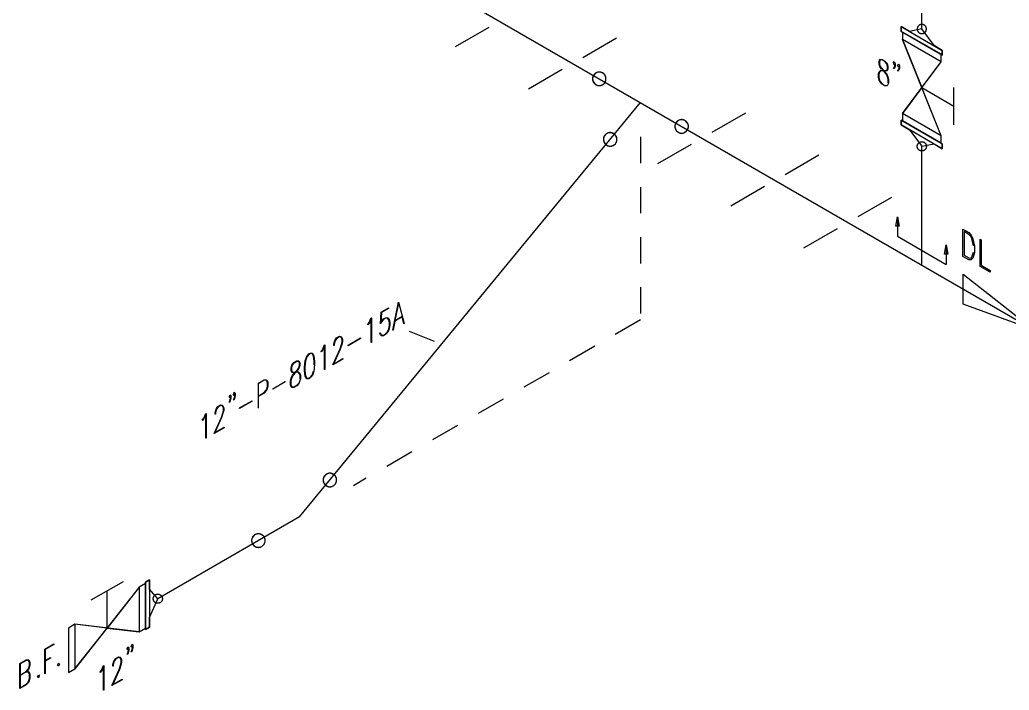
# Model space of a CAD drawing. Extents: x 0 to 17.2, y 0.1 to 11.3.
# Drawn here: x 3.322 to 7.477, y 5.366 to 8.18 of the extents above; entities that cross this region are included whole.
import ezdxf

# ---------------------------------------------------------------- set-up
doc = ezdxf.new("R2010")
doc.units = 0
doc.linetypes.add('1', pattern=[0.165419, 0.11028, -0.05514])
doc.linetypes.add('2', pattern=[0.182485, 0.121657, -0.060828])
doc.layers.get('0').update_dxf_attribs({"linetype": 'CONTINUOUS'})
for name, color, linetype in [('3', 1, 'CONTINUOUS'), ('COMP', 1, 'CONTINUOUS'), ('DL', 20, 'CONTINUOUS'), ('FITTINGS', 4, 'CONTINUOUS'), ('FLOW', 1, 'CONTINUOUS'), ('PIPE', 7, 'CONTINUOUS'), ('PIPE-ANNO', 150, 'CONTINUOUS'), ('TEXT', 7, 'CONTINUOUS'), ('UNAS.PIPE', 251, 'CONTINUOUS'), ('Welds', 7, 'CONTINUOUS')]:
    doc.layers.add(name, color=color, linetype=linetype)

msp = doc.modelspace()

# ---------------------------------------------------------------- linework, layer by layer
for points in [[(7.3319, 7.202), (7.325, 7.1789), (7.3178, 7.1719), (7.3073, 7.1724), (7.2826, 7.1867), (7.2826, 7.3016), (7.3073, 7.2873), (7.3178, 7.2757), (7.325, 7.2604), (7.3319, 7.2293), (7.3319, 7.202)], [(7.3269, 7.2317), (7.3236, 7.2494), (7.3202, 7.2618), (7.3171, 7.2686), (7.3071, 7.2796), (7.2875, 7.2909), (7.2875, 7.1916), (7.3071, 7.1803), (7.3171, 7.1798), (7.3202, 7.1831), (7.3236, 7.1915), (7.3269, 7.2053)], [(7.3974, 7.1204), (7.3548, 7.145), (7.3548, 7.2598), (7.3598, 7.257), (7.3598, 7.1499), (7.3974, 7.1282), (7.3974, 7.1204)]]:
    msp.add_lwpolyline(points)
at = {"layer": '3'}
for points in [[(7.1198, 7.6658), (7.121, 7.6651), (7.1221, 7.6643), (7.1231, 7.6634), (7.1241, 7.6625), (7.125, 7.6615), (7.1258, 7.6604), (7.1266, 7.6593), (7.1272, 7.6581), (7.1278, 7.6569), (7.1283, 7.6557), (7.1288, 7.6544), (7.1291, 7.6531), (7.1293, 7.6517), (7.1295, 7.6504), (7.1295, 7.649), (7.1295, 7.6477), (7.1293, 7.6463), (7.1291, 7.645), (7.1288, 7.6437), (7.1283, 7.6424), (7.1278, 7.6411), (7.1272, 7.6399), (7.1266, 7.6387), (7.1258, 7.6376), (7.125, 7.6366), (7.1241, 7.6356), (7.1231, 7.6346), (7.1221, 7.6337), (7.121, 7.6329), (7.1198, 7.6322), (7.1186, 7.6316), (7.1174, 7.631), (7.1161, 7.6306), (7.1148, 7.6302), (7.1135, 7.6299), (7.1121, 7.6297), (7.1108, 7.6296), (7.1094, 7.6296), (7.1081, 7.6297), (7.1067, 7.6299), (7.1054, 7.6302), (7.1041, 7.6306), (7.1028, 7.631), (7.1004, 7.6322), (7.1004, 7.6322), (7.0993, 7.6329), (7.0982, 7.6337), (7.0971, 7.6346), (7.0962, 7.6356), (7.0953, 7.6366), (7.0944, 7.6376), (7.0937, 7.6387), (7.093, 7.6399), (7.0924, 7.6411), (7.0919, 7.6424), (7.0915, 7.6437), (7.0911, 7.645), (7.0909, 7.6463), (7.0908, 7.6477), (7.0907, 7.649), (7.0908, 7.6504), (7.0909, 7.6517), (7.0911, 7.6531), (7.0915, 7.6544), (7.0919, 7.6557), (7.0924, 7.6569), (7.093, 7.6581), (7.0937, 7.6593), (7.0944, 7.6604), (7.0953, 7.6615), (7.0962, 7.6625), (7.0971, 7.6634), (7.0982, 7.6643), (7.0993, 7.6651), (7.1004, 7.6658), (7.1016, 7.6665), (7.1028, 7.667), (7.1041, 7.6675), (7.1054, 7.6678), (7.1067, 7.6681), (7.1081, 7.6683), (7.1094, 7.6684), (7.1108, 7.6684), (7.1121, 7.6683), (7.1135, 7.6681), (7.1148, 7.6678), (7.1161, 7.6675), (7.1174, 7.667), (7.1198, 7.6658)], [(3.8819, 5.7502), (3.8819, 5.7515), (3.8821, 5.7529), (3.8823, 5.7542), (3.8826, 5.7555), (3.8831, 5.7568), (3.8836, 5.7581), (3.8842, 5.7593), (3.8848, 5.7605), (3.8856, 5.7616), (3.8864, 5.7627), (3.8873, 5.7637), (3.8883, 5.7646), (3.8893, 5.7655), (3.8904, 5.7663), (3.8916, 5.767), (3.8928, 5.7676), (3.894, 5.7682), (3.8953, 5.7686), (3.8966, 5.769), (3.8979, 5.7693), (3.8993, 5.7695), (3.9006, 5.7696), (3.902, 5.7696), (3.9033, 5.7695), (3.9046, 5.7693), (3.906, 5.769), (3.9073, 5.7686), (3.9085, 5.7682), (3.9098, 5.7676), (3.911, 5.767), (3.9121, 5.7663), (3.9132, 5.7655), (3.9143, 5.7646), (3.9152, 5.7637), (3.9161, 5.7627), (3.917, 5.7616), (3.9177, 5.7605), (3.9184, 5.7593), (3.919, 5.7581), (3.9195, 5.7568), (3.9199, 5.7555), (3.9203, 5.7542), (3.9205, 5.7529), (3.9207, 5.7502), (3.9207, 5.7502), (3.9206, 5.7488), (3.9205, 5.7475), (3.9203, 5.7462), (3.9199, 5.7448), (3.9195, 5.7436), (3.919, 5.7423), (3.9184, 5.7411), (3.9177, 5.7399), (3.917, 5.7388), (3.9161, 5.7377), (3.9152, 5.7367), (3.9143, 5.7358), (3.9132, 5.7349), (3.9121, 5.7341), (3.911, 5.7334), (3.9098, 5.7327), (3.9085, 5.7322), (3.9073, 5.7317), (3.906, 5.7314), (3.9046, 5.7311), (3.9033, 5.7309), (3.902, 5.7308), (3.9006, 5.7308), (3.8993, 5.7309), (3.8979, 5.7311), (3.8966, 5.7314), (3.8953, 5.7317), (3.894, 5.7322), (3.8928, 5.7327), (3.8916, 5.7334), (3.8904, 5.7341), (3.8893, 5.7349), (3.8883, 5.7358), (3.8873, 5.7367), (3.8864, 5.7377), (3.8856, 5.7388), (3.8848, 5.7399), (3.8842, 5.7411), (3.8836, 5.7423), (3.8831, 5.7436), (3.8826, 5.7448), (3.8823, 5.7462), (3.8821, 5.7475), (3.8819, 5.7502)]]:
    msp.add_lwpolyline(points, dxfattribs=at)
at = {"layer": 'COMP'}
for points in [[(7.1101, 7.649), (7.1618, 7.659), (7.1963, 7.6391), (7.1963, 7.659), (7.0239, 7.7585), (7.0239, 7.7386), (7.0584, 7.7187), (7.1101, 7.649)], [(7.0239, 7.7585), (7.1963, 7.659), (7.1963, 7.6391), (7.0239, 7.7386), (7.0239, 7.7585)], [(7.0584, 7.7187), (7.1101, 7.649), (7.1618, 7.659)], [(3.9013, 5.7502), (3.8668, 5.79), (3.8668, 5.8298), (3.8496, 5.8199), (3.8496, 5.6208), (3.8668, 5.6307), (3.8668, 5.6706), (3.9013, 5.7502)], [(3.8496, 5.6208), (3.8496, 5.8199), (3.8668, 5.8298), (3.8668, 5.6307), (3.8496, 5.6208)], [(3.8668, 5.6706), (3.9013, 5.7502), (3.8668, 5.79)]]:
    msp.add_lwpolyline(points, dxfattribs=at)
at = {"layer": 'DL'}
for points in [[(7.015, 7.3137), (7.001, 7.3137), (7.008, 7.3535), (7.015, 7.3137)], [(7.008, 7.3535), (7.008, 7.2713)], [(7.008, 7.2713), (7.2122, 7.1534)], [(7.2192, 7.1958), (7.2052, 7.1958), (7.2122, 7.2356), (7.2192, 7.1958)], [(7.2122, 7.2356), (7.2122, 7.1534)]]:
    msp.add_lwpolyline(points, dxfattribs=at)
at = {"layer": 'FITTINGS'}
for points in [[(5.1516, 8.0677), (5.293, 8.1493)], [(5.686, 8.0224), (5.8274, 8.104)], [(5.458, 7.8908), (5.5994, 7.9724)], [(6.2301, 7.7083), (6.3715, 7.7899)], [(6.0021, 7.5766), (6.1435, 7.6583)], [(6.5365, 7.5314), (6.6779, 7.613)], [(6.3085, 7.3997), (6.4499, 7.4813)], [(6.8429, 7.3545), (6.9843, 7.4361)], [(6.6149, 7.2228), (6.7563, 7.3044)], [(3.7553, 5.8214), (3.6207, 5.7436)], [(3.5265, 5.4405), (3.5534, 5.4561), (3.688, 5.6271), (3.8226, 5.6115), (3.8496, 5.6271), (3.8496, 5.8136), (3.8226, 5.798), (3.688, 5.6271), (3.5534, 5.6426), (3.5265, 5.6271), (3.5265, 5.4405)], [(3.8226, 5.798), (3.5534, 5.4561)], [(3.688, 5.6271), (3.688, 5.7825)], [(3.8226, 5.798), (3.8226, 5.6115)], [(3.8496, 5.8136), (3.8496, 5.6271)], [(3.5265, 5.6271), (3.5265, 5.4405)], [(3.5534, 5.6426), (3.5534, 5.4561)], [(3.8226, 5.6115), (3.5534, 5.6426)]]:
    msp.add_lwpolyline(points, dxfattribs=at)
at = {"layer": 'FLOW'}
msp.add_lwpolyline([(7.2845, 7.113), (7.583, 6.8772), (7.2845, 6.9859), (7.2845, 6.9859), (7.2845, 7.113)], dxfattribs=at)
at = {"layer": 'PIPE'}
for points in [[(9.3656, 5.848), (3.7282, 9.1027)], [(4.4969, 6.094), (5.9283, 7.8325)], [(7.1101, 7.1502), (7.1101, 7.649)], [(4.4969, 6.094), (3.9013, 5.7502)]]:
    msp.add_lwpolyline(points, dxfattribs=at)
at = {"layer": 'PIPE-ANNO', "linetype": '1'}
msp.add_lwpolyline([(5.9283, 7.6884), (5.9283, 6.9205)], dxfattribs=at)
at = {"layer": 'PIPE-ANNO', "linetype": '2'}
msp.add_lwpolyline([(5.9283, 6.9205), (4.723, 6.2246)], dxfattribs=at)
at = {"layer": 'TEXT'}
for points in [[(6.9405, 7.9746), (6.9344, 7.9833), (6.9313, 7.9953), (6.9313, 8.0056), (6.9344, 8.0142), (6.9436, 8.014), (6.9554, 8.0071), (6.9646, 7.9968), (6.9677, 7.9846), (6.9677, 7.9743), (6.9646, 7.9658), (6.9585, 7.9642), (6.9523, 7.9653), (6.9526, 7.9649), (6.9615, 7.9548), (6.9676, 7.9412), (6.9706, 7.9293), (6.9706, 7.9142), (6.9645, 7.9024), (6.9554, 7.9028), (6.9436, 7.9096), (6.9346, 7.9197), (6.9314, 7.9267), (6.9284, 7.9386), (6.9284, 7.9537), (6.9314, 7.9622), (6.9375, 7.9686), (6.9468, 7.9684)], [(6.9495, 7.968), (6.958, 7.9667), (6.9636, 7.968), (6.9664, 7.9756), (6.9664, 7.9848), (6.9636, 7.9955), (6.9552, 8.005), (6.9438, 8.0116), (6.9354, 8.0118), (6.9326, 8.0043), (6.9326, 7.9951), (6.9354, 7.9843), (6.941, 7.9765), (6.9495, 7.968)], [(6.9947, 7.9915), (6.9908, 8.0002), (6.9947, 8.0044), (6.9982, 7.9963), (6.9982, 7.9859), (6.9952, 7.9775), (6.9922, 7.9742), (6.9912, 7.9765), (6.994, 7.9795), (6.9969, 7.9872), (6.9969, 7.994)], [(7.0144, 7.9839), (7.0122, 7.9814), (7.0083, 7.9901), (7.0122, 7.9943), (7.0158, 7.9862), (7.0158, 7.9757), (7.0128, 7.9674), (7.0097, 7.9641), (7.0088, 7.9663), (7.0116, 7.9694), (7.0144, 7.9771), (7.0144, 7.9839)], [(6.9693, 7.9155), (6.9693, 7.9295), (6.9665, 7.9405), (6.9609, 7.9532), (6.9523, 7.9629), (6.9495, 7.9658), (6.9468, 7.9661), (6.9382, 7.9663), (6.9325, 7.9601), (6.9297, 7.9524), (6.9297, 7.9383), (6.9325, 7.9274), (6.9352, 7.9212), (6.9438, 7.9116), (6.9552, 7.905), (6.9637, 7.9048)], [(4.9359, 6.9057), (4.9348, 6.9043), (4.9271, 6.9331), (4.8969, 6.9157), (4.8892, 6.8779), (4.888, 6.878), (4.9116, 6.9945), (4.9125, 6.995), (4.9359, 6.9057)], [(4.912, 6.9906), (4.8974, 6.9182), (4.9266, 6.9351)], [(4.8353, 6.8671), (4.8382, 6.8592), (4.8409, 6.8562), (4.8494, 6.8564), (4.858, 6.8614), (4.8665, 6.871), (4.8721, 6.8836), (4.875, 6.8994), (4.875, 6.9088), (4.8721, 6.9214), (4.8665, 6.9275), (4.858, 6.9273), (4.8494, 6.9223), (4.8409, 6.9127), (4.8368, 6.9033), (4.84, 6.9532), (4.8698, 6.9704), (4.8698, 6.9681), (4.8411, 6.9516), (4.8385, 6.9105), (4.8402, 6.9143), (4.8492, 6.9244), (4.8582, 6.9296), (4.8672, 6.9298), (4.8733, 6.9232), (4.8763, 6.9099), (4.8763, 6.8998), (4.8733, 6.8831), (4.8672, 6.8694), (4.8582, 6.8593), (4.8492, 6.8542), (4.8402, 6.8539), (4.8371, 6.8572), (4.8341, 6.8654), (4.8353, 6.8671)], [(4.799, 6.8261), (4.7976, 6.8253), (4.7976, 6.925), (4.79, 6.9076), (4.7841, 6.8994), (4.7834, 6.9009), (4.7892, 6.9091), (4.7981, 6.929), (4.799, 6.9295), (4.799, 6.8261)], [(4.6022, 6.7125), (4.6009, 6.7117), (4.6009, 6.8114), (4.5932, 6.794), (4.5873, 6.7858), (4.5866, 6.7873), (4.5924, 6.7955), (4.6013, 6.8154), (4.6022, 6.8159), (4.6022, 6.7125)], [(4.6402, 6.8124), (4.6402, 6.8175), (4.6432, 6.8294), (4.6463, 6.8363), (4.6524, 6.8449), (4.6644, 6.8518), (4.6705, 6.8503), (4.6736, 6.847), (4.6766, 6.8385), (4.6766, 6.8282), (4.6736, 6.8165), (4.6677, 6.7983), (4.6395, 6.7352), (4.6788, 6.7579), (4.6788, 6.7558), (4.6364, 6.7313), (4.6667, 6.7991), (4.6724, 6.8169), (4.6753, 6.828), (4.6753, 6.8372), (4.6724, 6.8449), (4.6697, 6.8479), (4.6641, 6.8494), (4.6527, 6.8428), (4.6471, 6.8349), (4.6444, 6.8287), (4.6415, 6.8177), (4.6415, 6.8131), (4.6402, 6.8124)], [(4.7006, 6.8143), (4.7532, 6.8446), (4.7532, 6.8424), (4.7006, 6.812), (4.7006, 6.8143)], [(4.5571, 6.7056), (4.551, 6.6869), (4.5419, 6.6767), (4.5359, 6.6733), (4.5268, 6.6729), (4.5207, 6.6845), (4.5178, 6.7074), (4.5178, 6.7224), (4.5207, 6.7487), (4.5268, 6.7673), (4.5359, 6.7776), (4.5419, 6.7811), (4.551, 6.7813), (4.5571, 6.7697), (4.56, 6.7468), (4.56, 6.7318), (4.5571, 6.7056)], [(4.5587, 6.7314), (4.5587, 6.7457), (4.5558, 6.7681), (4.5502, 6.7789), (4.5417, 6.7787), (4.5361, 6.7755), (4.5276, 6.7659), (4.522, 6.7486), (4.5191, 6.7228), (4.5191, 6.7086), (4.522, 6.6861), (4.5276, 6.6753), (4.5361, 6.6755), (4.5417, 6.6788), (4.5502, 6.6883), (4.5558, 6.7056)], [(4.4701, 6.6985), (4.464, 6.7001), (4.461, 6.7086), (4.461, 6.7189), (4.464, 6.7311), (4.4732, 6.7414), (4.4851, 6.7483), (4.4943, 6.7485), (4.4974, 6.7399), (4.4974, 6.7296), (4.4943, 6.7176), (4.4882, 6.7089), (4.4819, 6.7028), (4.4822, 6.7028), (4.4912, 6.7029), (4.4973, 6.6965), (4.5003, 6.688), (4.5003, 6.6729), (4.4942, 6.6541), (4.4851, 6.6439), (4.4732, 6.6371), (4.4642, 6.6368), (4.461, 6.6401), (4.458, 6.6485), (4.458, 6.6636), (4.461, 6.6756), (4.4671, 6.6891), (4.4764, 6.6996)], [(4.4791, 6.7023), (4.4877, 6.7108), (4.4932, 6.7186), (4.496, 6.7294), (4.496, 6.7386), (4.4932, 6.7461), (4.4849, 6.7459), (4.4734, 6.7393), (4.465, 6.7298), (4.4623, 6.7191), (4.4623, 6.7099), (4.465, 6.7023), (4.4706, 6.701), (4.4791, 6.7023)], [(4.499, 6.6727), (4.499, 6.6867), (4.4961, 6.6944), (4.4905, 6.7007), (4.4819, 6.7004), (4.4791, 6.7001), (4.4764, 6.6972), (4.4678, 6.6876), (4.4622, 6.6748), (4.4594, 6.6639), (4.4594, 6.6498), (4.4622, 6.6421), (4.4649, 6.6391), (4.4734, 6.6393), (4.4849, 6.6459), (4.4933, 6.6555)], [(4.321, 6.6535), (4.348, 6.6691), (4.357, 6.6693), (4.3602, 6.6661), (4.3632, 6.6576), (4.3632, 6.6425), (4.3602, 6.6305), (4.357, 6.6236), (4.348, 6.6134), (4.3223, 6.5985), (4.3223, 6.5509), (4.321, 6.5502)], [(4.3223, 6.6008), (4.3479, 6.6155), (4.3564, 6.6251), (4.3591, 6.6313), (4.3619, 6.6422), (4.3619, 6.6563), (4.3591, 6.664), (4.3564, 6.667), (4.3479, 6.6668), (4.3223, 6.6521), (4.3223, 6.6008)], [(4.3843, 6.6317), (4.4369, 6.662), (4.4369, 6.6598), (4.3843, 6.6295), (4.3843, 6.6317)], [(4.2249, 6.6089), (4.2226, 6.6038), (4.2188, 6.608), (4.2226, 6.6166), (4.2262, 6.6127), (4.2262, 6.6023), (4.2232, 6.5904), (4.2202, 6.5836), (4.2192, 6.5848), (4.2221, 6.5911), (4.2249, 6.602), (4.2249, 6.6089)], [(4.2051, 6.5937), (4.2013, 6.5979), (4.2051, 6.6065), (4.2087, 6.6026), (4.2087, 6.5922), (4.2057, 6.5803), (4.2027, 6.5735), (4.2017, 6.5747), (4.2045, 6.581), (4.2073, 6.5919), (4.2073, 6.5988)], [(4.2444, 6.5509), (4.297, 6.5812), (4.297, 6.579), (4.2444, 6.5487), (4.2444, 6.5509)], [(4.1038, 6.4247), (4.1024, 6.424), (4.1024, 6.5236), (4.0948, 6.5062), (4.0889, 6.498), (4.0882, 6.4995), (4.094, 6.5077), (4.1028, 6.5276), (4.1038, 6.5281), (4.1038, 6.4247)], [(4.1418, 6.5246), (4.1418, 6.5298), (4.1447, 6.5417), (4.1478, 6.5485), (4.154, 6.5571), (4.166, 6.564), (4.1721, 6.5625), (4.1751, 6.5592), (4.1782, 6.5508), (4.1782, 6.5404), (4.1751, 6.5287), (4.1692, 6.5106), (4.1411, 6.4474), (4.1804, 6.4701), (4.1804, 6.468), (4.1379, 6.4435), (4.1682, 6.5113), (4.174, 6.5291), (4.1768, 6.5403), (4.1768, 6.5494), (4.174, 6.5571), (4.1712, 6.5601), (4.1656, 6.5616), (4.1543, 6.555), (4.1487, 6.5471), (4.1459, 6.5409), (4.1431, 6.53), (4.1431, 6.5253), (4.1418, 6.5246)], [(3.4506, 5.5012), (3.4279, 5.488), (3.4279, 5.4356), (3.4266, 5.4348), (3.4266, 5.5382), (3.4652, 5.5605), (3.4652, 5.5583), (3.4279, 5.5367), (3.4279, 5.4903), (3.4506, 5.5034), (3.4506, 5.5012)], [(3.776, 5.5358), (3.7721, 5.5401), (3.776, 5.5487), (3.7795, 5.5448), (3.7795, 5.5343), (3.7765, 5.5224), (3.7735, 5.5157), (3.7725, 5.5168), (3.7754, 5.5231), (3.7782, 5.5341), (3.7782, 5.5409)], [(3.7957, 5.5511), (3.7935, 5.546), (3.7897, 5.5502), (3.7935, 5.5588), (3.7971, 5.5549), (3.7971, 5.5444), (3.7941, 5.5326), (3.791, 5.5258), (3.7901, 5.5269), (3.7929, 5.5333), (3.7957, 5.5442), (3.7957, 5.5511)], [(3.3577, 5.4448), (3.3609, 5.4415), (3.3639, 5.433), (3.3639, 5.4179), (3.3609, 5.406), (3.3577, 5.399), (3.3487, 5.3889), (3.3217, 5.3733), (3.3217, 5.4776), (3.3487, 5.4932), (3.3577, 5.4934), (3.3609, 5.4902), (3.3639, 5.4817), (3.3639, 5.4714), (3.3609, 5.4595), (3.3577, 5.4525), (3.3507, 5.4446)], [(3.323, 5.4297), (3.3485, 5.4444), (3.357, 5.4541), (3.3597, 5.4602), (3.3625, 5.4712), (3.3625, 5.4804), (3.3597, 5.4881), (3.357, 5.4911), (3.3485, 5.4909), (3.323, 5.4762), (3.323, 5.4297)], [(3.7126, 5.4667), (3.7126, 5.4719), (3.7156, 5.4838), (3.7187, 5.4907), (3.7248, 5.4992), (3.7368, 5.5062), (3.7429, 5.5047), (3.746, 5.5014), (3.749, 5.4929), (3.749, 5.4826), (3.746, 5.4709), (3.7401, 5.4527), (3.7119, 5.3896), (3.7513, 5.4123), (3.7513, 5.4102), (3.7088, 5.3857), (3.7391, 5.4535), (3.7448, 5.4713), (3.7477, 5.4824), (3.7477, 5.4916), (3.7448, 5.4993), (3.7421, 5.5023), (3.7365, 5.5037), (3.7251, 5.4972), (3.7196, 5.4893), (3.7168, 5.4831), (3.7139, 5.4721), (3.7139, 5.4675), (3.7126, 5.4667)], [(3.4841, 5.4667), (3.4803, 5.4707), (3.4841, 5.4793), (3.4879, 5.4752), (3.4841, 5.4667)], [(3.6746, 5.3669), (3.6733, 5.3661), (3.6733, 5.4658), (3.6656, 5.4484), (3.6597, 5.4401), (3.659, 5.4416), (3.6648, 5.4499), (3.6737, 5.4697), (3.6746, 5.4703), (3.6746, 5.3669)], [(3.323, 5.4274), (3.323, 5.3762), (3.3485, 5.3909), (3.357, 5.4005), (3.3597, 5.4067), (3.3625, 5.4176), (3.3625, 5.4317), (3.3597, 5.4394), (3.357, 5.4424), (3.3485, 5.4422)], [(3.3996, 5.4179), (3.3958, 5.4219), (3.3996, 5.4305), (3.4035, 5.4264), (3.3996, 5.4179)]]:
    msp.add_lwpolyline(points, dxfattribs=at)
at = {"layer": 'UNAS.PIPE'}
for points in [[(7.1101, 8.1415), (7.1101, 8.4795)], [(7.1101, 8.1415), (7.0584, 8.1316), (7.0239, 8.1515), (7.0239, 8.1316), (7.1963, 8.032), (7.1963, 8.0519), (7.1618, 8.0718), (7.1101, 8.1415)], [(7.1963, 8.032), (7.0239, 8.1316), (7.0239, 8.1515), (7.1963, 8.0519), (7.1963, 8.032)], [(7.1295, 8.1415), (7.1295, 8.1429), (7.1293, 8.1442), (7.1291, 8.1456), (7.1288, 8.1469), (7.1283, 8.1482), (7.1278, 8.1494), (7.1272, 8.1506), (7.1266, 8.1518), (7.1258, 8.1529), (7.125, 8.154), (7.1241, 8.155), (7.1231, 8.1559), (7.1221, 8.1568), (7.121, 8.1576), (7.1198, 8.1583), (7.1186, 8.159), (7.1174, 8.1595), (7.1161, 8.16), (7.1148, 8.1604), (7.1135, 8.1606), (7.1121, 8.1608), (7.1108, 8.1609), (7.1094, 8.1609), (7.1081, 8.1608), (7.1067, 8.1606), (7.1054, 8.1604), (7.1041, 8.16), (7.1028, 8.1595), (7.1016, 8.159), (7.1004, 8.1583), (7.0993, 8.1576), (7.0982, 8.1568), (7.0971, 8.1559), (7.0962, 8.155), (7.0953, 8.154), (7.0944, 8.1529), (7.0937, 8.1518), (7.093, 8.1506), (7.0924, 8.1494), (7.0919, 8.1482), (7.0915, 8.1469), (7.0911, 8.1456), (7.0909, 8.1442), (7.0907, 8.1415), (7.0908, 8.1402), (7.0909, 8.1388), (7.0911, 8.1375), (7.0915, 8.1362), (7.0919, 8.1349), (7.0924, 8.1336), (7.093, 8.1324), (7.0937, 8.1312), (7.0944, 8.1301), (7.0953, 8.1291), (7.0962, 8.1281), (7.0971, 8.1271), (7.0982, 8.1262), (7.0993, 8.1254), (7.1004, 8.1247), (7.1016, 8.1241), (7.1028, 8.1235), (7.1041, 8.1231), (7.1054, 8.1227), (7.1067, 8.1224), (7.1081, 8.1222), (7.1094, 8.1221), (7.1108, 8.1221), (7.1121, 8.1222), (7.1135, 8.1224), (7.1148, 8.1227), (7.1161, 8.1231), (7.1174, 8.1235), (7.1186, 8.1241), (7.1198, 8.1247), (7.121, 8.1254), (7.1221, 8.1262), (7.1231, 8.1271), (7.1241, 8.1281), (7.125, 8.1291), (7.1258, 8.1301), (7.1266, 8.1312), (7.1272, 8.1324), (7.1278, 8.1336), (7.1283, 8.1349), (7.1288, 8.1362), (7.1291, 8.1375), (7.1293, 8.1388), (7.1295, 8.1415)], [(7.1295, 8.1415), (7.1295, 8.1429), (7.1293, 8.1442), (7.1291, 8.1456), (7.1288, 8.1469), (7.1283, 8.1482), (7.1278, 8.1494), (7.1272, 8.1506), (7.1266, 8.1518), (7.1258, 8.1529), (7.125, 8.154), (7.1241, 8.155), (7.1231, 8.1559), (7.1221, 8.1568), (7.121, 8.1576), (7.1198, 8.1583), (7.1186, 8.159), (7.1174, 8.1595), (7.1161, 8.16), (7.1148, 8.1604), (7.1135, 8.1606), (7.1121, 8.1608), (7.1108, 8.1609), (7.1094, 8.1609), (7.1081, 8.1608), (7.1067, 8.1606), (7.1054, 8.1604), (7.1041, 8.16), (7.1028, 8.1595), (7.1016, 8.159), (7.1004, 8.1583), (7.0993, 8.1576), (7.0982, 8.1568), (7.0971, 8.1559), (7.0962, 8.155), (7.0953, 8.154), (7.0944, 8.1529), (7.0937, 8.1518), (7.093, 8.1506), (7.0924, 8.1494), (7.0919, 8.1482), (7.0915, 8.1469), (7.0911, 8.1456), (7.0909, 8.1442), (7.0908, 8.1429), (7.0907, 8.1415), (7.0908, 8.1402), (7.0909, 8.1388), (7.0911, 8.1375), (7.0915, 8.1362), (7.0919, 8.1349), (7.0924, 8.1336), (7.093, 8.1324), (7.0937, 8.1312), (7.0944, 8.1301), (7.0953, 8.1291), (7.0962, 8.1281), (7.0971, 8.1271), (7.0982, 8.1262), (7.0993, 8.1254), (7.1004, 8.1247), (7.1016, 8.1241), (7.1028, 8.1235), (7.1041, 8.1231), (7.1054, 8.1227), (7.1067, 8.1224), (7.1081, 8.1222), (7.1094, 8.1221), (7.1108, 8.1221), (7.1121, 8.1222), (7.1135, 8.1224), (7.1148, 8.1227), (7.1161, 8.1231), (7.1174, 8.1235), (7.1186, 8.1241), (7.1198, 8.1247), (7.121, 8.1254), (7.1221, 8.1262), (7.1231, 8.1271), (7.1241, 8.1281), (7.125, 8.1291), (7.1258, 8.1301), (7.1266, 8.1312), (7.1272, 8.1324), (7.1278, 8.1336), (7.1283, 8.1349), (7.1288, 8.1362), (7.1291, 8.1375), (7.1293, 8.1388), (7.1295, 8.1415)], [(7.0293, 8.1284), (7.0293, 8.0973), (7.1101, 7.8953), (7.0293, 7.7865), (7.0293, 7.7554), (7.1909, 7.6621), (7.1909, 7.6932), (7.1101, 7.8953), (7.1909, 8.0041), (7.1909, 8.0352), (7.0293, 8.1284)], [(7.1909, 8.0352), (7.0293, 8.1284)], [(7.1618, 8.0718), (7.1101, 8.1415), (7.0584, 8.1316)], [(7.1909, 8.0041), (7.0293, 8.0973)], [(7.1909, 7.6932), (7.0293, 8.0973)], [(7.0293, 7.7865), (7.1909, 8.0041)], [(7.1101, 7.8953), (7.2447, 7.8176)], [(7.2447, 7.7398), (7.2447, 7.8953)], [(7.1909, 7.6932), (7.0293, 7.7865)], [(7.1909, 7.6621), (7.0293, 7.7554)], [(4.9564, 6.873), (5.0623, 6.8306)]]:
    msp.add_lwpolyline(points, dxfattribs=at)
at = {"layer": 'WELD POINTS'}
for points in [[(5.7695, 7.9571), (5.7677, 7.958), (5.7659, 7.9588), (5.764, 7.9595), (5.7621, 7.9601), (5.7602, 7.9605), (5.7582, 7.9607), (5.7562, 7.9609), (5.7542, 7.9609), (5.7522, 7.9607), (5.7503, 7.9605), (5.7483, 7.9601), (5.7464, 7.9595), (5.7446, 7.9588), (5.7427, 7.958), (5.741, 7.9571), (5.7393, 7.956), (5.7377, 7.9549), (5.7362, 7.9536), (5.7347, 7.9522), (5.7334, 7.9507), (5.7322, 7.9492), (5.7311, 7.9475), (5.7301, 7.9458), (5.7292, 7.944), (5.7285, 7.9422), (5.7279, 7.9403), (5.7274, 7.9383), (5.727, 7.9364), (5.7268, 7.9344), (5.7267, 7.9324), (5.7268, 7.9304), (5.727, 7.9285), (5.7274, 7.9265), (5.7279, 7.9246), (5.7285, 7.9227), (5.7292, 7.9208), (5.7301, 7.9191), (5.7311, 7.9173), (5.7322, 7.9157), (5.7334, 7.9141), (5.7347, 7.9126), (5.7362, 7.9113), (5.7377, 7.91), (5.7393, 7.9088), (5.741, 7.9078), (5.7427, 7.9068), (5.7446, 7.906), (5.7464, 7.9053), (5.7483, 7.9048), (5.7503, 7.9044), (5.7522, 7.9041), (5.7542, 7.904), (5.7562, 7.904), (5.7582, 7.9041), (5.7602, 7.9044), (5.7621, 7.9048), (5.764, 7.9053), (5.7659, 7.906), (5.7677, 7.9068), (5.7695, 7.9078), (5.7712, 7.9088), (5.7728, 7.91), (5.7743, 7.9113), (5.7757, 7.9126), (5.777, 7.9141), (5.7783, 7.9157), (5.7794, 7.9173), (5.7804, 7.9191), (5.7812, 7.9208), (5.782, 7.9227), (5.7826, 7.9246), (5.7831, 7.9265), (5.7834, 7.9285), (5.7836, 7.9304), (5.7837, 7.9324), (5.7836, 7.9344), (5.7834, 7.9364), (5.7831, 7.9383), (5.7826, 7.9403), (5.782, 7.9422), (5.7812, 7.944), (5.7804, 7.9458), (5.7794, 7.9475), (5.7783, 7.9492), (5.777, 7.9507), (5.7757, 7.9522), (5.7743, 7.9536), (5.7728, 7.9549), (5.7695, 7.9571)], [(5.7695, 7.9571), (5.7582, 7.9607), (5.7464, 7.9595), (5.7362, 7.9536), (5.7292, 7.944), (5.7267, 7.9324), (5.7292, 7.9208), (5.7362, 7.9113), (5.7464, 7.9053), (5.7582, 7.9041), (5.7695, 7.9078), (5.7783, 7.9157), (5.7831, 7.9265), (5.7831, 7.9383), (5.7783, 7.9492), (5.7695, 7.9571)], [(6.0767, 7.7468), (6.0758, 7.7451), (6.075, 7.7432), (6.0743, 7.7414), (6.0737, 7.7395), (6.0733, 7.7375), (6.0731, 7.7356), (6.0729, 7.7336), (6.0729, 7.7316), (6.0731, 7.7296), (6.0733, 7.7276), (6.0737, 7.7257), (6.0743, 7.7238), (6.075, 7.7219), (6.0758, 7.7201), (6.0767, 7.7183), (6.0778, 7.7167), (6.0789, 7.715), (6.0802, 7.7135), (6.0816, 7.7121), (6.0831, 7.7108), (6.0846, 7.7095), (6.0863, 7.7084), (6.088, 7.7074), (6.0898, 7.7066), (6.0916, 7.7058), (6.0935, 7.7052), (6.0955, 7.7047), (6.0974, 7.7044), (6.0994, 7.7042), (6.1014, 7.7041), (6.1034, 7.7042), (6.1053, 7.7044), (6.1073, 7.7047), (6.1092, 7.7052), (6.1111, 7.7058), (6.113, 7.7066), (6.1147, 7.7074), (6.1165, 7.7084), (6.1181, 7.7095), (6.1197, 7.7108), (6.1212, 7.7121), (6.1225, 7.7135), (6.1238, 7.715), (6.125, 7.7167), (6.126, 7.7183), (6.127, 7.7201), (6.1278, 7.7219), (6.1285, 7.7238), (6.129, 7.7257), (6.1294, 7.7276), (6.1297, 7.7296), (6.1298, 7.7316), (6.1298, 7.7336), (6.1297, 7.7356), (6.1294, 7.7375), (6.129, 7.7395), (6.1285, 7.7414), (6.1278, 7.7432), (6.127, 7.7451), (6.126, 7.7468), (6.125, 7.7485), (6.1238, 7.7501), (6.1225, 7.7516), (6.1212, 7.7531), (6.1197, 7.7544), (6.1181, 7.7556), (6.1165, 7.7567), (6.1147, 7.7577), (6.113, 7.7586), (6.1111, 7.7593), (6.1092, 7.76), (6.1073, 7.7604), (6.1053, 7.7608), (6.1034, 7.761), (6.1014, 7.7611), (6.0994, 7.761), (6.0974, 7.7608), (6.0955, 7.7604), (6.0935, 7.76), (6.0916, 7.7593), (6.0898, 7.7586), (6.088, 7.7577), (6.0863, 7.7567), (6.0846, 7.7556), (6.0831, 7.7544), (6.0816, 7.7531), (6.0802, 7.7516), (6.0789, 7.7501), (6.0767, 7.7468)], [(6.0767, 7.7468), (6.0731, 7.7356), (6.0743, 7.7238), (6.0802, 7.7135), (6.0898, 7.7066), (6.1014, 7.7041), (6.113, 7.7066), (6.1225, 7.7135), (6.1285, 7.7238), (6.1297, 7.7356), (6.126, 7.7468), (6.1181, 7.7556), (6.1073, 7.7604), (6.0955, 7.7604), (6.0846, 7.7556), (6.0767, 7.7468)], [(5.8233, 7.6601), (5.8245, 7.6617), (5.8256, 7.6634), (5.8265, 7.6651), (5.8274, 7.6669), (5.8281, 7.6687), (5.8287, 7.6706), (5.8292, 7.6726), (5.8295, 7.6745), (5.8297, 7.6765), (5.8297, 7.6785), (5.8297, 7.6805), (5.8294, 7.6824), (5.8291, 7.6844), (5.8286, 7.6863), (5.8279, 7.6882), (5.8272, 7.69), (5.8263, 7.6918), (5.8253, 7.6935), (5.8241, 7.6952), (5.8229, 7.6967), (5.8216, 7.6982), (5.8201, 7.6996), (5.8186, 7.7008), (5.817, 7.702), (5.8153, 7.703), (5.8135, 7.7039), (5.8117, 7.7047), (5.8098, 7.7054), (5.8079, 7.7059), (5.806, 7.7063), (5.804, 7.7066), (5.802, 7.7067), (5.8, 7.7067), (5.798, 7.7065), (5.7961, 7.7062), (5.7941, 7.7058), (5.7922, 7.7052), (5.7904, 7.7045), (5.7885, 7.7037), (5.7868, 7.7028), (5.7851, 7.7017), (5.7835, 7.7005), (5.782, 7.6992), (5.7806, 7.6978), (5.7793, 7.6963), (5.7781, 7.6947), (5.777, 7.6931), (5.776, 7.6914), (5.7751, 7.6896), (5.7744, 7.6877), (5.7738, 7.6858), (5.7734, 7.6839), (5.773, 7.6819), (5.7728, 7.6799), (5.7728, 7.678), (5.7729, 7.676), (5.7731, 7.674), (5.7735, 7.672), (5.774, 7.6701), (5.7746, 7.6682), (5.7754, 7.6664), (5.7762, 7.6646), (5.7773, 7.6629), (5.7784, 7.6613), (5.7796, 7.6597), (5.781, 7.6583), (5.7824, 7.6569), (5.7839, 7.6556), (5.7856, 7.6545), (5.7873, 7.6534), (5.789, 7.6525), (5.7908, 7.6517), (5.7927, 7.6511), (5.7946, 7.6505), (5.7966, 7.6501), (5.7986, 7.6499), (5.8005, 7.6498), (5.8025, 7.6498), (5.8045, 7.6499), (5.8065, 7.6502), (5.8084, 7.6507), (5.8103, 7.6512), (5.8122, 7.6519), (5.814, 7.6527), (5.8157, 7.6537), (5.8174, 7.6548), (5.819, 7.6559), (5.8205, 7.6572), (5.8233, 7.6601)], [(5.8233, 7.6601), (5.8287, 7.6706), (5.8294, 7.6824), (5.8253, 7.6935), (5.817, 7.702), (5.806, 7.7063), (5.7941, 7.7058), (5.7835, 7.7005), (5.776, 7.6914), (5.7728, 7.6799), (5.7746, 7.6682), (5.781, 7.6583), (5.7908, 7.6517), (5.8025, 7.6498), (5.814, 7.6527), (5.8233, 7.6601)], [(4.6058, 6.2263), (4.6074, 6.2251), (4.609, 6.224), (4.6108, 6.2231), (4.6125, 6.2222), (4.6144, 6.2215), (4.6163, 6.2209), (4.6182, 6.2204), (4.6202, 6.2201), (4.6222, 6.2199), (4.6242, 6.2198), (4.6261, 6.2199), (4.6281, 6.2202), (4.6301, 6.2205), (4.632, 6.221), (4.6339, 6.2217), (4.6357, 6.2224), (4.6375, 6.2233), (4.6392, 6.2243), (4.6408, 6.2254), (4.6424, 6.2267), (4.6439, 6.228), (4.6452, 6.2295), (4.6465, 6.231), (4.6476, 6.2326), (4.6487, 6.2343), (4.6496, 6.2361), (4.6504, 6.2379), (4.6511, 6.2398), (4.6516, 6.2417), (4.652, 6.2436), (4.6522, 6.2456), (4.6524, 6.2476), (4.6523, 6.2496), (4.6522, 6.2516), (4.6519, 6.2535), (4.6515, 6.2555), (4.6509, 6.2574), (4.6502, 6.2592), (4.6494, 6.261), (4.6484, 6.2628), (4.6473, 6.2645), (4.6462, 6.2661), (4.6449, 6.2676), (4.6435, 6.269), (4.642, 6.2703), (4.6404, 6.2715), (4.6388, 6.2726), (4.637, 6.2736), (4.6352, 6.2744), (4.6334, 6.2752), (4.6315, 6.2758), (4.6295, 6.2762), (4.6276, 6.2766), (4.6256, 6.2767), (4.6236, 6.2768), (4.6216, 6.2767), (4.6197, 6.2765), (4.6177, 6.2761), (4.6158, 6.2756), (4.6139, 6.275), (4.6121, 6.2742), (4.6103, 6.2733), (4.6086, 6.2723), (4.6069, 6.2712), (4.6054, 6.27), (4.6039, 6.2686), (4.6025, 6.2672), (4.6013, 6.2656), (4.6001, 6.264), (4.5991, 6.2623), (4.5982, 6.2606), (4.5974, 6.2587), (4.5967, 6.2569), (4.5962, 6.255), (4.5958, 6.253), (4.5955, 6.251), (4.5954, 6.249), (4.5954, 6.2471), (4.5956, 6.2451), (4.5959, 6.2431), (4.5963, 6.2412), (4.5969, 6.2393), (4.5976, 6.2374), (4.5984, 6.2356), (4.5994, 6.2339), (4.6004, 6.2322), (4.6016, 6.2306), (4.6029, 6.2291), (4.6058, 6.2263)], [(4.6058, 6.2263), (4.6163, 6.2209), (4.6281, 6.2202), (4.6392, 6.2243), (4.6476, 6.2326), (4.652, 6.2436), (4.6515, 6.2555), (4.6462, 6.2661), (4.637, 6.2736), (4.6256, 6.2767), (4.6139, 6.275), (4.6039, 6.2686), (4.5974, 6.2587), (4.5954, 6.2471), (4.5984, 6.2356), (4.6058, 6.2263)], [(4.338, 5.9695), (4.3397, 5.9705), (4.3413, 5.9717), (4.3428, 5.973), (4.3443, 5.9743), (4.3456, 5.9758), (4.3468, 5.9774), (4.3479, 5.979), (4.3489, 5.9807), (4.3498, 5.9825), (4.3505, 5.9844), (4.3512, 5.9863), (4.3516, 5.9882), (4.352, 5.9902), (4.3522, 5.9921), (4.3523, 5.9941), (4.3522, 5.9961), (4.352, 5.9981), (4.3516, 6), (4.3512, 6.002), (4.3505, 6.0039), (4.3498, 6.0057), (4.3489, 6.0075), (4.3479, 6.0092), (4.3468, 6.0109), (4.3456, 6.0124), (4.3443, 6.0139), (4.3428, 6.0153), (4.3413, 6.0166), (4.3397, 6.0177), (4.338, 6.0188), (4.3363, 6.0197), (4.3344, 6.0205), (4.3326, 6.0212), (4.3307, 6.0217), (4.3287, 6.0222), (4.3268, 6.0224), (4.3248, 6.0226), (4.3228, 6.0226), (4.3208, 6.0224), (4.3188, 6.0222), (4.3169, 6.0217), (4.315, 6.0212), (4.3131, 6.0205), (4.3113, 6.0197), (4.3095, 6.0188), (4.3079, 6.0177), (4.3062, 6.0166), (4.3047, 6.0153), (4.3033, 6.0139), (4.302, 6.0124), (4.3007, 6.0109), (4.2996, 6.0092), (4.2986, 6.0075), (4.2978, 6.0057), (4.297, 6.0039), (4.2964, 6.002), (4.2959, 6), (4.2956, 5.9981), (4.2954, 5.9961), (4.2953, 5.9941), (4.2954, 5.9921), (4.2956, 5.9902), (4.2959, 5.9882), (4.2964, 5.9863), (4.297, 5.9844), (4.2978, 5.9825), (4.2986, 5.9807), (4.2996, 5.979), (4.3007, 5.9774), (4.302, 5.9758), (4.3033, 5.9743), (4.3047, 5.973), (4.3062, 5.9717), (4.3079, 5.9705), (4.3095, 5.9695), (4.3113, 5.9685), (4.3131, 5.9677), (4.315, 5.967), (4.3169, 5.9665), (4.3188, 5.9661), (4.3208, 5.9658), (4.3228, 5.9657), (4.3248, 5.9657), (4.3268, 5.9658), (4.3287, 5.9661), (4.3307, 5.9665), (4.3326, 5.967), (4.3344, 5.9677), (4.338, 5.9695)], [(4.338, 5.9695), (4.3468, 5.9774), (4.3516, 5.9882), (4.3516, 6), (4.3468, 6.0109), (4.338, 6.0188), (4.3268, 6.0224), (4.315, 6.0212), (4.3047, 6.0153), (4.2978, 6.0057), (4.2953, 5.9941), (4.2978, 5.9825), (4.3047, 5.973), (4.315, 5.967), (4.3268, 5.9658), (4.338, 5.9695)]]:
    msp.add_lwpolyline(points, dxfattribs=at)
at = {"layer": 'Welds'}
for points in [[(7.1004, 7.6322), (7.0993, 7.6329), (7.0982, 7.6337), (7.0971, 7.6346), (7.0962, 7.6356), (7.0953, 7.6366), (7.0944, 7.6376), (7.0937, 7.6387), (7.093, 7.6399), (7.0924, 7.6411), (7.0919, 7.6424), (7.0915, 7.6437), (7.0911, 7.645), (7.0909, 7.6463), (7.0908, 7.6477), (7.0907, 7.649), (7.0908, 7.6504), (7.0909, 7.6517), (7.0911, 7.6531), (7.0915, 7.6544), (7.0919, 7.6557), (7.0924, 7.6569), (7.093, 7.6581), (7.0937, 7.6593), (7.0944, 7.6604), (7.0953, 7.6615), (7.0962, 7.6625), (7.0971, 7.6634), (7.0982, 7.6643), (7.0993, 7.6651), (7.1004, 7.6658), (7.1016, 7.6665), (7.1028, 7.667), (7.1041, 7.6675), (7.1054, 7.6678), (7.1067, 7.6681), (7.1081, 7.6683), (7.1094, 7.6684), (7.1108, 7.6684), (7.1121, 7.6683), (7.1135, 7.6681), (7.1148, 7.6678), (7.1161, 7.6675), (7.1174, 7.667), (7.1186, 7.6665), (7.1198, 7.6658), (7.121, 7.6651), (7.1221, 7.6643), (7.1231, 7.6634), (7.1241, 7.6625), (7.125, 7.6615), (7.1258, 7.6604), (7.1266, 7.6593), (7.1272, 7.6581), (7.1278, 7.6569), (7.1283, 7.6557), (7.1288, 7.6544), (7.1291, 7.6531), (7.1293, 7.6517), (7.1295, 7.6504), (7.1295, 7.649), (7.1295, 7.6477), (7.1293, 7.6463), (7.1291, 7.645), (7.1288, 7.6437), (7.1283, 7.6424), (7.1278, 7.6411), (7.1272, 7.6399), (7.1266, 7.6387), (7.1258, 7.6376), (7.125, 7.6366), (7.1241, 7.6356), (7.1231, 7.6346), (7.1221, 7.6337), (7.121, 7.6329), (7.1198, 7.6322), (7.1186, 7.6316), (7.1174, 7.631), (7.1161, 7.6306), (7.1148, 7.6302), (7.1135, 7.6299), (7.1121, 7.6297), (7.1108, 7.6296), (7.1094, 7.6296), (7.1081, 7.6297), (7.1067, 7.6299), (7.1054, 7.6302), (7.1041, 7.6306), (7.1028, 7.631), (7.1004, 7.6322)], [(3.9207, 5.7502), (3.9206, 5.7488), (3.9205, 5.7475), (3.9203, 5.7462), (3.9199, 5.7448), (3.9195, 5.7436), (3.919, 5.7423), (3.9184, 5.7411), (3.9177, 5.7399), (3.917, 5.7388), (3.9161, 5.7377), (3.9152, 5.7367), (3.9143, 5.7358), (3.9132, 5.7349), (3.9121, 5.7341), (3.911, 5.7334), (3.9098, 5.7327), (3.9085, 5.7322), (3.9073, 5.7317), (3.906, 5.7314), (3.9046, 5.7311), (3.9033, 5.7309), (3.902, 5.7308), (3.9006, 5.7308), (3.8993, 5.7309), (3.8979, 5.7311), (3.8966, 5.7314), (3.8953, 5.7317), (3.894, 5.7322), (3.8928, 5.7327), (3.8916, 5.7334), (3.8904, 5.7341), (3.8893, 5.7349), (3.8883, 5.7358), (3.8873, 5.7367), (3.8864, 5.7377), (3.8856, 5.7388), (3.8848, 5.7399), (3.8842, 5.7411), (3.8836, 5.7423), (3.8831, 5.7436), (3.8826, 5.7448), (3.8823, 5.7462), (3.8821, 5.7475), (3.8819, 5.7488), (3.8819, 5.7502), (3.8819, 5.7515), (3.8821, 5.7529), (3.8823, 5.7542), (3.8826, 5.7555), (3.8831, 5.7568), (3.8836, 5.7581), (3.8842, 5.7593), (3.8848, 5.7605), (3.8856, 5.7616), (3.8864, 5.7627), (3.8873, 5.7637), (3.8883, 5.7646), (3.8893, 5.7655), (3.8904, 5.7663), (3.8916, 5.767), (3.8928, 5.7676), (3.894, 5.7682), (3.8953, 5.7686), (3.8966, 5.769), (3.8979, 5.7693), (3.8993, 5.7695), (3.9006, 5.7696), (3.902, 5.7696), (3.9033, 5.7695), (3.9046, 5.7693), (3.906, 5.769), (3.9073, 5.7686), (3.9085, 5.7682), (3.9098, 5.7676), (3.911, 5.767), (3.9121, 5.7663), (3.9132, 5.7655), (3.9143, 5.7646), (3.9152, 5.7637), (3.9161, 5.7627), (3.917, 5.7616), (3.9177, 5.7605), (3.9184, 5.7593), (3.919, 5.7581), (3.9195, 5.7568), (3.9199, 5.7555), (3.9203, 5.7542), (3.9205, 5.7529), (3.9207, 5.7502)]]:
    msp.add_lwpolyline(points, dxfattribs=at)

doc.saveas('drawing.dxf')
